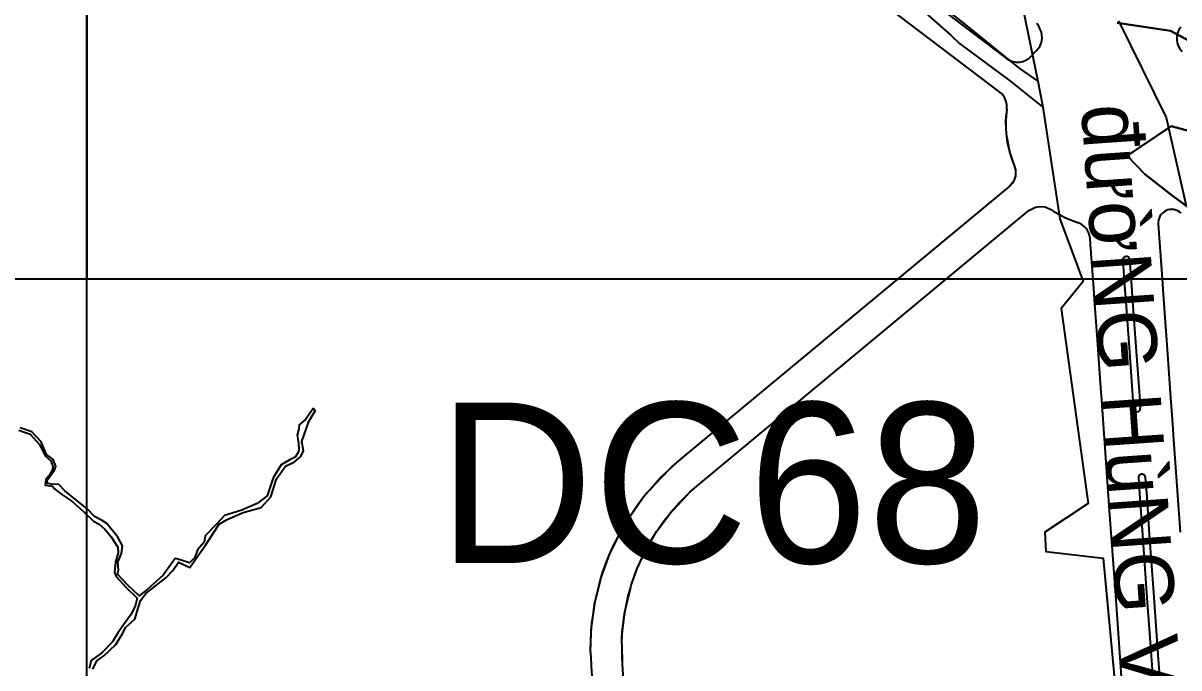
# Model space of a CAD drawing. Extents: x 548357 to 553070, y 1834500 to 1842500.
# Drawn here: x 550972 to 551476, y 1839830 to 1840112 of the extents above; entities that cross this region are included whole.
import ezdxf

# ---------------------------------------------------------------- set-up
doc = ezdxf.new("R2010")
doc.units = 0
for name, color, linetype in [('Level 10', 7, 'Continuous'), ('Level 2', 7, 'Continuous'), ('Level 30', 7, 'Continuous'), ('Level 4', 7, 'Continuous'), ('Level 52', 7, 'Continuous'), ('Level 61', 7, 'Continuous'), ('Level 62', 7, 'Continuous')]:
    doc.layers.add(name, color=color, linetype=linetype)

msp = doc.modelspace()

# ---------------------------------------------------------------- linework, layer by layer
at = {"layer": 'Level 10'}
for points in [[(551234.22, 1840222.01), (551247.67, 1840224.11), (551306.01, 1840209.36), (551349.44, 1840185.98), (551388.55, 1840150.17), (551407.98, 1840118.08), (551414.51, 1840086.3)], [(551223.68, 1840220.36), (551276.64, 1840183.29), (551339.39, 1840136.6), (551363.4, 1840117.89), (551376.74, 1840106.21), (551380.41, 1840102.63), (551402.18, 1840086.48), (551416.64, 1840074.9)], [(551234.22, 1840222.01), (551244.71, 1840214.84), (551280.35, 1840188.93), (551296.02, 1840178.62), (551318.55, 1840160.6), (551343.46, 1840141.65), (551367.55, 1840122.96), (551382.15, 1840111.5), (551406.46, 1840091.83), (551414.51, 1840086.3)], [(551449.71, 1840112.54), (551470.49, 1840070.46), (551479.19, 1840031.88)], [(551414.51, 1840086.3), (551416.51, 1840075.76), (551416.64, 1840074.9)], [(551416.64, 1840074.9), (551424.17, 1840026.23), (551434.21, 1839998.79), (551424.62, 1839987.08), (551436.5, 1839902.05), (551417.51, 1839889.51), (551418.07, 1839881.03), (551443.01, 1839878.23), (551448.98, 1839814.54), (551438.57, 1839772.51), (551443.94, 1839723.78), (551445.03, 1839675.24), (551460.86, 1839645.99), (551461.53, 1839640.22)], [(551002.58, 1839829.75), (551004.36, 1839833.36), (551007.46, 1839835.61), (551012.67, 1839840.55), (551015.41, 1839844.97), (551016.98, 1839848.06), (551020.89, 1839851.49), (551023.35, 1839859.75), (551025.74, 1839862.8), (551034.45, 1839869.59), (551037.47, 1839872.78), (551040, 1839876.42), (551044.94, 1839874.07), (551047.49, 1839877.87), (551051.67, 1839883.82), (551057.66, 1839892.93), (551061.2, 1839894.98), (551068.16, 1839898.05), (551075.94, 1839900.34), (551080.18, 1839904.9), (551082.71, 1839912.81), (551086.59, 1839918.33), (551090.47, 1839920.25), (551093.21, 1839922.52), (551094.37, 1839925.01), (551093.67, 1839929), (551096.73, 1839937.76), (551099.59, 1839942.41), (551098.6, 1839943.41), (551095.46, 1839938.82), (551092.6, 1839936.28), (551092.34, 1839934.56), (551091.63, 1839931.81), (551092.26, 1839928.27), (551092.48, 1839925.62), (551092.06, 1839924.2), (551090.83, 1839922.2), (551088.24, 1839920.88), (551084.77, 1839918.82), (551081.2, 1839913.2), (551078.55, 1839905.43), (551074.23, 1839902.07), (551067.5, 1839899.07), (551059.96, 1839896.81), (551056.58, 1839893.02), (551051.64, 1839887.94), (551051.14, 1839885.1), (551048.28, 1839881.75), (551047.05, 1839878.43), (551044.82, 1839876.13), (551039.19, 1839877.92), (551038.46, 1839877.97), (551033.29, 1839870.72), (551026.09, 1839864.42), (551022.79, 1839861.76), (551017.82, 1839866.42), (551013.36, 1839871.13), (551013.85, 1839873), (551013.52, 1839876.41), (551015.07, 1839880.18), (551015.53, 1839883.48), (551013.58, 1839887.34), (551008.66, 1839893.27), (551006.67, 1839894.62), (551003.34, 1839896.37), (551000.24, 1839899.48), (550997.77, 1839901.55), (550993.55, 1839904.91), (550990.28, 1839907.76), (550987.74, 1839910.34), (550984.61, 1839910.48), (550982.89, 1839910.72), (550982.77, 1839912.17), (550985.89, 1839916.59), (550986.53, 1839918.37), (550985.27, 1839921.25), (550982.47, 1839923.41), (550980.06, 1839928.93), (550976.05, 1839933.29), (550970.94, 1839934.96)], [(550970.43, 1839933.95), (550975.28, 1839932.26), (550979.33, 1839927.7), (550981.87, 1839922.83), (550984.38, 1839920.62), (550985.24, 1839918.13), (550984.98, 1839916.86), (550983.52, 1839914.26), (550982.19, 1839912.51), (550981.88, 1839910), (550982.96, 1839909.86), (550984.98, 1839909.65), (550985.98, 1839908.47), (550989.07, 1839906), (550993.46, 1839902.99), (550998.72, 1839898.36), (551002.9, 1839894.34), (551005.32, 1839892.97), (551007.87, 1839890.77), (551010.64, 1839887.45), (551013.54, 1839882.93), (551013.71, 1839880.55), (551012.47, 1839876.47), (551012.01, 1839871.98), (551012.76, 1839870.2), (551016.96, 1839865.48), (551021.94, 1839860.7), (551021.07, 1839857.24), (551018.99, 1839853.31), (551015.92, 1839849.1), (551013.64, 1839845.74), (551011.25, 1839841.72), (551006.56, 1839836.93), (551001.96, 1839833.56), (551001.03, 1839830.09)]]:
    msp.add_lwpolyline(points, dxfattribs=at)
at = {"layer": 'Level 2'}
for points in [[(551025.74, 1839862.8), (551034.45, 1839869.59), (551037.47, 1839872.78), (551040, 1839876.42), (551044.94, 1839874.07), (551047.49, 1839877.87), (551051.67, 1839883.82), (551057.66, 1839892.93), (551061.2, 1839894.98), (551068.16, 1839898.05), (551075.94, 1839900.34), (551080.18, 1839904.9), (551082.71, 1839912.81), (551086.59, 1839918.33), (551090.47, 1839920.25), (551093.21, 1839922.52), (551094.37, 1839925.01), (551093.67, 1839929), (551096.73, 1839937.76), (551099.59, 1839942.41), (551098.6, 1839943.41), (551095.46, 1839938.82), (551092.6, 1839936.28), (551092.34, 1839934.56), (551091.63, 1839931.81), (551092.26, 1839928.27), (551092.48, 1839925.62), (551092.06, 1839924.2), (551090.83, 1839922.2), (551088.24, 1839920.88), (551084.77, 1839918.82), (551081.2, 1839913.2), (551078.55, 1839905.43), (551074.23, 1839902.07), (551067.5, 1839899.07), (551059.96, 1839896.81), (551056.58, 1839893.02), (551051.64, 1839887.94), (551051.14, 1839885.1), (551048.28, 1839881.75), (551047.05, 1839878.43), (551044.82, 1839876.13), (551039.19, 1839877.92), (551038.46, 1839877.97), (551033.29, 1839870.72), (551026.09, 1839864.42), (551022.79, 1839861.76), (551017.82, 1839866.42), (551013.36, 1839871.13), (551013.85, 1839873), (551013.52, 1839876.41), (551015.07, 1839880.18), (551015.53, 1839883.48), (551013.58, 1839887.34), (551008.66, 1839893.27), (551006.67, 1839894.62), (551003.34, 1839896.37), (551000.24, 1839899.48), (550997.77, 1839901.55), (550993.55, 1839904.91), (550990.28, 1839907.76), (550987.74, 1839910.34), (550984.61, 1839910.48), (550982.89, 1839910.72), (550982.77, 1839912.17), (550985.89, 1839916.59), (550986.53, 1839918.37), (550985.27, 1839921.25), (550982.47, 1839923.41), (550980.06, 1839928.93), (550976.05, 1839933.29), (550970.94, 1839934.96)], [(550970.43, 1839933.95), (550975.28, 1839932.26), (550979.33, 1839927.7), (550981.87, 1839922.83), (550984.38, 1839920.62), (550985.24, 1839918.13), (550984.98, 1839916.86), (550983.52, 1839914.26), (550982.19, 1839912.51), (550981.88, 1839910), (550982.96, 1839909.86), (550984.98, 1839909.65), (550985.98, 1839908.47), (550989.07, 1839906), (550993.46, 1839902.99), (550998.72, 1839898.36), (551002.9, 1839894.34), (551005.32, 1839892.97), (551007.87, 1839890.77), (551010.64, 1839887.45), (551013.54, 1839882.93), (551013.71, 1839880.55), (551012.47, 1839876.47), (551012.01, 1839871.98), (551012.76, 1839870.2), (551016.96, 1839865.48), (551021.94, 1839860.7), (551021.07, 1839857.24), (551018.99, 1839853.31), (551015.92, 1839849.1), (551013.64, 1839845.74), (551011.25, 1839841.72), (551006.56, 1839836.93), (551001.96, 1839833.56), (551001.03, 1839830.09)], [(551002.58, 1839829.75), (551004.36, 1839833.36), (551007.46, 1839835.61), (551012.67, 1839840.55), (551015.41, 1839844.97), (551016.98, 1839848.06), (551020.89, 1839851.49), (551023.35, 1839859.75), (551025.74, 1839862.8)]]:
    msp.add_lwpolyline(points, dxfattribs=at)
at = {"layer": 'Level 30'}
for p, q in [((551245.67, 1840213.87), (551400.89, 1840096.17)), ((551273.54, 1839933.53), (551402, 1840040.17)), ((551266.74, 1839910.34), (551410.62, 1840029.78)), ((551257.19, 1839919.88), (551273.54, 1839933.53)), ((551245.41, 1839908), (551253.7, 1839916.66)), ((551253.7, 1839916.66), (551257.19, 1839919.88)), ((551262.86, 1839906.92), (551266.74, 1839910.34)), ((551242.55, 1839904.73), (551245.41, 1839908)), ((551254.1, 1839897.58), (551262.86, 1839906.92)), ((551234.88, 1839893.66), (551241.86, 1839903.85)), ((551241.86, 1839903.85), (551242.55, 1839904.73)), ((551248.86, 1839890.48), (551253.52, 1839896.83)), ((551253.52, 1839896.83), (551254.1, 1839897.58)), ((551228.66, 1839881.64), (551234.62, 1839893.26)), ((551234.62, 1839893.26), (551234.88, 1839893.66)), ((551248.35, 1839889.76), (551248.86, 1839890.48)), ((551244.54, 1839883.36), (551248.35, 1839889.76)), ((551224.08, 1839869.27), (551228.02, 1839880.15)), ((551228.02, 1839880.15), (551228.66, 1839881.64)), ((551241.03, 1839876.19), (551243.66, 1839881.69)), ((551243.66, 1839881.69), (551244.54, 1839883.36)), ((551240.23, 1839874.42), (551241.03, 1839876.19)), ((551237.32, 1839866.37), (551240.23, 1839874.42)), ((551221.61, 1839859.18), (551223.87, 1839868.59)), ((551223.87, 1839868.59), (551224.08, 1839869.27)), ((551234.77, 1839855.91), (551236.91, 1839864.97)), ((551236.91, 1839864.97), (551237.32, 1839866.37)), ((551220.84, 1839854.28), (551221.61, 1839859.18)), ((551234.3, 1839853.64), (551234.77, 1839855.91)), ((551220.01, 1839847.99), (551220.84, 1839854.28)), ((551233.32, 1839845.08), (551234.3, 1839853.64)), ((551219.57, 1839837.22), (551219.83, 1839845.47)), ((551219.83, 1839845.47), (551220.01, 1839847.99)), ((551233.24, 1839840.83), (551233.32, 1839845.08)), ((551233.24, 1839840.83), (551233.29, 1839831.94)), ((551219.57, 1839837.22), (551219.8, 1839831.6)), ((551219.8, 1839831.6), (551219.83, 1839830.93)), ((551233.29, 1839831.94), (551242.29, 1839705.93))]:
    msp.add_line(p, q, dxfattribs=at)
for points in [[(551211.9, 1840222.53), (551299.03, 1840156.47), (551332.21, 1840131.3), (551397.87, 1840081.51)], [(551400.95, 1840073.99), (551400.6, 1840070.82), (551400.48, 1840068.34), (551400.68, 1840063.24), (551402.12, 1840055.44), (551403.43, 1840051.46), (551404.22, 1840049.52), (551404.82, 1840047.38), (551404.81, 1840045.19), (551404.37, 1840043.5), (551403.42, 1840041.71), (551401.98, 1840040.16)], [(551400.95, 1840073.99), (551400.52, 1840069.41), (551400.54, 1840065.04), (551401.19, 1840059.53), (551402.76, 1840053.34), (551404.22, 1840049.52), (551404.79, 1840047.55), (551404.73, 1840044.76), (551403.91, 1840042.5), (551402.01, 1840040.19)], [(551410.62, 1840029.78), (551413.54, 1840031.32), (551415.56, 1840031.63), (551417.69, 1840031.38), (551420.22, 1840030.25), (551421.5, 1840029.41), (551423.9, 1840028.01), (551426.55, 1840026.67), (551429.17, 1840025.55), (551431.73, 1840024.64)], [(551466.93, 1840023.86), (551468.67, 1840000.05), (551469.31, 1839991.15), (551470.87, 1839969.21), (551472.38, 1839948.12), (551473.06, 1839938.65), (551473.84, 1839927.77), (551474.69, 1839915.87), (551475.43, 1839905.53), (551476.57, 1839889.47)], [(551451.1, 1839712.83), (551459.08, 1839713.4), (551458.51, 1839721.38), (551455.85, 1839758.62), (551454.78, 1839773.61), (551453.36, 1839793.36), (551451.76, 1839815.8), (551450.41, 1839834.77), (551448.61, 1839859.94), (551446.65, 1839887.33), (551445.82, 1839898.96), (551442.22, 1839949.3), (551442.14, 1839950.47), (551440.35, 1839975.51), (551439.38, 1839989.01), (551438.75, 1839997.88), (551437.78, 1840011.06)], [(551451.53, 1840008.17), (551452.21, 1839998.86), (551452.85, 1839989.98), (551454.42, 1839968.03), (551455.92, 1839946.95), (551456.17, 1839943.44)], [(551454.52, 1840008.39), (551455.2, 1839999.07), (551455.84, 1839990.19), (551457.41, 1839968.25), (551458.92, 1839947.16), (551459.17, 1839943.66)], [(551257.19, 1839919.88), (551258.11, 1839920.73), (551273.54, 1839933.53)], [(551245.41, 1839908), (551250.04, 1839913.29), (551253.7, 1839916.66)], [(551253.7, 1839916.66), (551255.13, 1839918.16), (551257.19, 1839919.88)], [(551262.86, 1839906.92), (551262.98, 1839907.05), (551266.74, 1839910.34)], [(551458.33, 1839913.23), (551458.97, 1839904.35), (551460.12, 1839888.3), (551462.07, 1839860.91), (551463.87, 1839835.73), (551465.23, 1839816.77), (551466.83, 1839794.32), (551468.24, 1839774.58), (551469.31, 1839759.58), (551470.44, 1839743.81), (551471.62, 1839727.36), (551472.67, 1839712.54), (551473.54, 1839700.42), (551474.59, 1839685.7), (551475.17, 1839677.58), (551476.44, 1839659.84), (551477.34, 1839647.28), (551478.34, 1839633.31), (551479.36, 1839619.01), (551480.32, 1839605.63), (551482.14, 1839580.11), (551483.57, 1839560.09), (551484.49, 1839547.19)], [(551461.33, 1839913.45), (551461.96, 1839904.57), (551463.11, 1839888.51), (551465.07, 1839861.12), (551466.86, 1839835.94), (551468.22, 1839816.98), (551469.82, 1839794.54), (551471.23, 1839774.79), (551472.3, 1839759.8), (551473.43, 1839744.03), (551474.61, 1839727.57), (551475.67, 1839712.76), (551476.53, 1839700.64), (551477.59, 1839685.92), (551478.17, 1839677.8), (551479.43, 1839660.05), (551480.33, 1839647.49), (551481.33, 1839633.52), (551482.35, 1839619.23), (551483.31, 1839605.84), (551485.13, 1839580.32), (551486.56, 1839560.31), (551487.49, 1839547.39)], [(551242.55, 1839904.73), (551243.71, 1839906.23), (551245.41, 1839908)], [(551254.1, 1839897.58), (551254.71, 1839898.35), (551258.29, 1839902.39), (551262.52, 1839906.62), (551262.86, 1839906.92)], [(551234.88, 1839893.66), (551240.44, 1839902.03), (551241.86, 1839903.85)], [(551241.86, 1839903.85), (551242.17, 1839904.3), (551242.55, 1839904.73)], [(551248.86, 1839890.48), (551251.71, 1839894.55), (551253.52, 1839896.83)], [(551253.52, 1839896.83), (551253.9, 1839897.37), (551254.1, 1839897.58)], [(551228.66, 1839881.64), (551229.53, 1839883.65), (551234.58, 1839893.2), (551234.62, 1839893.26)], [(551234.62, 1839893.26), (551234.64, 1839893.31), (551234.88, 1839893.66)], [(551248.35, 1839889.76), (551248.46, 1839889.93), (551248.86, 1839890.48)], [(551244.54, 1839883.36), (551245.32, 1839884.84), (551248.19, 1839889.53), (551248.35, 1839889.76)], [(551224.08, 1839869.27), (551224.97, 1839872.16), (551226.92, 1839877.58), (551228.02, 1839880.15)], [(551228.02, 1839880.15), (551228.33, 1839880.98), (551228.66, 1839881.64)], [(551241.03, 1839876.19), (551242.65, 1839879.8), (551243.66, 1839881.69)], [(551243.66, 1839881.69), (551244.09, 1839882.6), (551244.54, 1839883.36)], [(551240.23, 1839874.42), (551240.39, 1839874.85), (551241.03, 1839876.19)], [(551237.32, 1839866.37), (551237.64, 1839867.5), (551239.94, 1839873.77), (551240.23, 1839874.42)], [(551221.61, 1839859.18), (551221.8, 1839860.41), (551223.6, 1839867.72), (551223.87, 1839868.59)], [(551223.87, 1839868.59), (551223.94, 1839868.9), (551224.08, 1839869.27)], [(551234.77, 1839855.91), (551235.95, 1839861.67), (551236.91, 1839864.97)], [(551236.91, 1839864.97), (551237.1, 1839865.77), (551237.32, 1839866.37)], [(551220.84, 1839854.28), (551221.34, 1839858.04), (551221.61, 1839859.18)], [(551234.3, 1839853.64), (551234.37, 1839854.22), (551234.77, 1839855.91)], [(551220.01, 1839847.99), (551220.15, 1839849.85), (551220.84, 1839854.28)], [(551233.32, 1839845.08), (551233.34, 1839845.93), (551234.17, 1839852.98), (551234.3, 1839853.64)], [(551219.57, 1839837.22), (551219.56, 1839837.53), (551219.62, 1839842.54), (551219.83, 1839845.47)], [(551219.83, 1839845.47), (551219.88, 1839846.99), (551220.01, 1839847.99)], [(551233.24, 1839840.83), (551233.22, 1839844.15), (551233.32, 1839845.08)], [(551233.24, 1839840.83), (551233.12, 1839835.05), (551233.29, 1839831.94)], [(551219.57, 1839837.22), (551219.56, 1839837.03), (551219.8, 1839831.6)], [(551219.8, 1839831.6), (551219.82, 1839830.98), (551219.83, 1839830.93)], [(551219.83, 1839830.93), (551242.43, 1839514.63), (551245.77, 1839467.88), (551262.55, 1839388.72)]]:
    msp.add_lwpolyline(points, dxfattribs=at)
for centre, radius, start, end in [((551408.37, 1840105.33), 8, 314.4413, 25.4471), ((551216.04, 1840013.82), 220.99, 25.4471, 26.2544), ((551483.05, 1840104.87), 8, 141.7202, 224.8465), ((551405.72, 1840102.54), 8, 232.826, 318.602), ((551445.48, 1840067.49), 45, 134.4413, 138.602), ((551393.03, 1840075.14), 8, 351.7041, 52.826), ((551472.91, 1840024.3), 6, 46.852, 184.1824), ((551429.29, 1840017.02), 8, 4.7956, 72.2189), ((550817.76, 1839965.72), 621.68, 4.18241, 4.79561), ((551453.03, 1840008.28), 1.5, 4.1824, 184.1824), ((551457.67, 1839943.55), 1.5, 184.0877, 4.0877), ((551459.83, 1839913.34), 1.5, 4.0877, 184.0877)]:
    msp.add_arc(centre, radius, start, end, dxfattribs=at)
at = {"layer": 'Level 52'}
for p, q in [((551000, 1840000), (551000, 1840186.22)), ((551461.11, 1840045.73), (551453.41, 1840053.69)), ((551473.12, 1840036.35), (551461.11, 1840045.73)), ((551491.72, 1840022.65), (551473.12, 1840036.35)), ((550928.55, 1840000), (550972.65, 1840000)), ((550972.65, 1840000), (551000, 1840000))]:
    msp.add_line(p, q, dxfattribs=at)
for points in [[(551000, 1840186.22), (551000, 1840000)], [(551552.81, 1840078.28), (551549.1, 1840081.48), (551510.94, 1840093.11), (551482.69, 1840102.72), (551472.35, 1840108.24), (551449.13, 1840111.67)], [(551449.13, 1840111.67), (551472.35, 1840108.24), (551482.69, 1840102.72), (551510.94, 1840093.11), (551549.1, 1840081.48), (551552.81, 1840078.28)], [(551453.41, 1840053.69), (551472.69, 1840066.67), (551523.67, 1840052.94)], [(551523.67, 1840052.94), (551472.69, 1840066.67), (551453.41, 1840053.69)], [(551453.41, 1840053.69), (551461.11, 1840045.73), (551473.12, 1840036.35), (551491.72, 1840022.65), (551500, 1840016.42)], [(551000, 1840000), (551500, 1840000), (551500, 1840008.39)]]:
    msp.add_lwpolyline(points, dxfattribs=at)
at = {"layer": 'Level 61'}
for p, q in [((551000, 1835000), (551000, 1841500)), ((549500, 1840000), (553000, 1840000))]:
    msp.add_line(p, q, dxfattribs=at)

# ---------------------------------------------------------------- texts
at = {"layer": 'Level 4'}
msp.add_text('đườNG HùNG VươNG', height=25.8596, rotation=273.9967, dxfattribs=at).set_placement((551433.32, 1840075.48))
at = {"layer": 'Level 62'}
msp.add_text('DC68', height=70, dxfattribs=at).set_placement((551153.13, 1839876.06))

doc.saveas('drawing.dxf')
